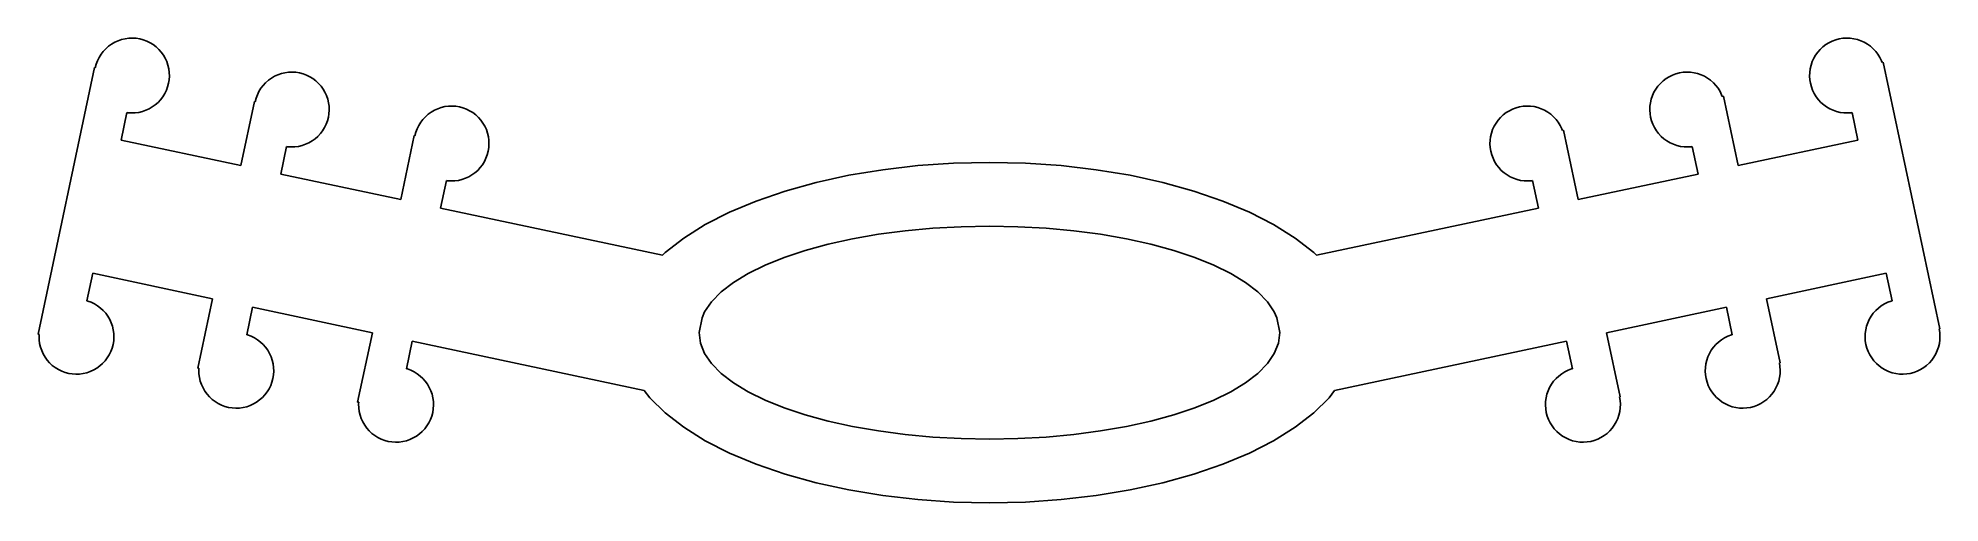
# Model space of a CAD drawing. Header units: metres. Extents: x -70 to 70, y -12 to 22.
import ezdxf

# ---------------------------------------------------------------- set-up
doc = ezdxf.new("R2010")
doc.units = ezdxf.units.M

msp = doc.modelspace()

# ---------------------------------------------------------------- linework, layer by layer
for p, q in [((-64.7029, 21.0217), (-64.9052, 20.8431)), ((-64.4841, 21.1796), (-64.7029, 21.0217)), ((-64.2508, 21.3153), (-64.4841, 21.1796)), ((-64.0053, 21.4275), (-64.2508, 21.3153)), ((-63.7501, 21.5151), (-64.0053, 21.4275)), ((-63.4875, 21.5772), (-63.7501, 21.5151)), ((-63.22, 21.6133), (-63.4875, 21.5772)), ((-62.9503, 21.623), (-63.22, 21.6133)), ((-62.681, 21.6062), (-62.9503, 21.623)), ((-62.4146, 21.5632), (-62.681, 21.6062)), ((-62.1537, 21.4942), (-62.4146, 21.5632)), ((-61.9008, 21.3999), (-62.1537, 21.4942)), ((-61.6583, 21.2814), (-61.9008, 21.3999)), ((-61.4287, 21.1396), (-61.6583, 21.2814)), ((-61.2141, 20.976), (-61.4287, 21.1396)), ((-61.0165, 20.7922), (-61.2141, 20.976)), ((61.2141, 20.976), (61.0165, 20.7922)), ((61.4287, 21.1396), (61.2141, 20.976)), ((61.6583, 21.2814), (61.4287, 21.1396)), ((61.9008, 21.3999), (61.6583, 21.2814)), ((62.1537, 21.4942), (61.9008, 21.3999)), ((62.4146, 21.5632), (62.1537, 21.4942)), ((62.681, 21.6062), (62.4146, 21.5632)), ((62.9503, 21.623), (62.681, 21.6062)), ((63.22, 21.6133), (62.9503, 21.623)), ((63.4875, 21.5772), (63.22, 21.6133)), ((63.7501, 21.5151), (63.4875, 21.5772)), ((64.0053, 21.4275), (63.7501, 21.5151)), ((64.2508, 21.3153), (64.0053, 21.4275)), ((64.4841, 21.1796), (64.2508, 21.3153)), ((64.7029, 21.0217), (64.4841, 21.1796)), ((64.9052, 20.8431), (64.7029, 21.0217)), ((-65.6072, 19.7059), (-65.6762, 19.445)), ((-65.513, 19.9588), (-65.6072, 19.7059)), ((-65.3944, 20.2012), (-65.513, 19.9588)), ((-65.2527, 20.4309), (-65.3944, 20.2012)), ((-65.0891, 20.6455), (-65.2527, 20.4309)), ((-64.9052, 20.8431), (-65.0891, 20.6455)), ((-60.8379, 20.5899), (-61.0165, 20.7922)), ((-60.68, 20.371), (-60.8379, 20.5899)), ((-60.5443, 20.1377), (-60.68, 20.371)), ((-60.4321, 19.8923), (-60.5443, 20.1377)), ((-60.3445, 19.637), (-60.4321, 19.8923)), ((-60.2824, 19.3744), (-60.3445, 19.637)), ((60.3445, 19.637), (60.2824, 19.3744)), ((60.4321, 19.8923), (60.3445, 19.637)), ((60.5443, 20.1377), (60.4321, 19.8923)), ((60.68, 20.371), (60.5443, 20.1377)), ((60.8379, 20.5899), (60.68, 20.371)), ((61.0165, 20.7922), (60.8379, 20.5899)), ((65.0891, 20.6455), (64.9052, 20.8431)), ((65.2527, 20.4309), (65.0891, 20.6455)), ((65.3944, 20.2012), (65.2527, 20.4309)), ((65.513, 19.9588), (65.3944, 20.2012)), ((65.5612, 19.8295), (65.513, 19.9588)), ((65.642, 19.8467), (65.5612, 19.8295)), ((69.8002, 0.283722), (65.642, 19.8467)), ((-65.7251, 19.4554), (-69.8834, -0.107529)), ((-65.6762, 19.445), (-65.7251, 19.4554)), ((-60.3654, 18.0406), (-60.2964, 18.3015)), ((-60.2964, 18.3015), (-60.2533, 18.5679)), ((-60.2463, 19.1069), (-60.2824, 19.3744)), ((-60.2533, 18.5679), (-60.2365, 18.8373)), ((-60.2365, 18.8373), (-60.2463, 19.1069)), ((-53.1675, 18.3481), (-53.3513, 18.1506)), ((-52.9651, 18.5267), (-53.1675, 18.3481)), ((-52.7463, 18.6847), (-52.9651, 18.5267)), ((-52.513, 18.8204), (-52.7463, 18.6847)), ((-52.2676, 18.9325), (-52.513, 18.8204)), ((-52.0123, 19.0201), (-52.2676, 18.9325)), ((-51.7497, 19.0823), (-52.0123, 19.0201)), ((-51.4822, 19.1184), (-51.7497, 19.0823)), ((-51.2125, 19.1281), (-51.4822, 19.1184)), ((-50.9432, 19.1113), (-51.2125, 19.1281)), ((-50.6768, 19.0682), (-50.9432, 19.1113)), ((-50.4159, 18.9992), (-50.6768, 19.0682)), ((-50.163, 18.905), (-50.4159, 18.9992)), ((-49.9206, 18.7864), (-50.163, 18.905)), ((-49.6909, 18.6447), (-49.9206, 18.7864)), ((-49.4763, 18.4811), (-49.6909, 18.6447)), ((-49.2787, 18.2972), (-49.4763, 18.4811)), ((-49.1001, 18.0949), (-49.2787, 18.2972)), ((49.2787, 18.2972), (49.1001, 18.0949)), ((49.4763, 18.4811), (49.2787, 18.2972)), ((49.6909, 18.6447), (49.4763, 18.4811)), ((49.9206, 18.7864), (49.6909, 18.6447)), ((50.163, 18.905), (49.9206, 18.7864)), ((50.4159, 18.9992), (50.163, 18.905)), ((50.6768, 19.0682), (50.4159, 18.9992)), ((50.9432, 19.1113), (50.6768, 19.0682)), ((51.2125, 19.1281), (50.9432, 19.1113)), ((51.4822, 19.1184), (51.2125, 19.1281)), ((51.7497, 19.0823), (51.4822, 19.1184)), ((52.0123, 19.0201), (51.7497, 19.0823)), ((52.2676, 18.9325), (52.0123, 19.0201)), ((52.513, 18.8204), (52.2676, 18.9325)), ((52.7463, 18.6847), (52.513, 18.8204)), ((52.9651, 18.5267), (52.7463, 18.6847)), ((53.1675, 18.3481), (52.9651, 18.5267)), ((53.3513, 18.1506), (53.1675, 18.3481)), ((60.2463, 19.1069), (60.2365, 18.8373)), ((60.2365, 18.8373), (60.2533, 18.5679)), ((60.2824, 19.3744), (60.2463, 19.1069)), ((60.2533, 18.5679), (60.2964, 18.3015)), ((60.2964, 18.3015), (60.3654, 18.0406)), ((-61.2697, 16.7248), (-61.0674, 16.9034)), ((-61.0674, 16.9034), (-60.8835, 17.101)), ((-60.8835, 17.101), (-60.72, 17.3156)), ((-60.72, 17.3156), (-60.5782, 17.5453)), ((-60.5782, 17.5453), (-60.4596, 17.7877)), ((-60.4596, 17.7877), (-60.3654, 18.0406)), ((-53.9874, 16.9605), (-54.9853, 12.2654)), ((-53.9384, 16.9501), (-53.9874, 16.9605)), ((-53.8694, 17.211), (-53.9384, 16.9501)), ((-53.7752, 17.4639), (-53.8694, 17.211)), ((-53.6566, 17.7063), (-53.7752, 17.4639)), ((-53.5149, 17.9359), (-53.6566, 17.7063)), ((-53.3513, 18.1506), (-53.5149, 17.9359)), ((-48.9422, 17.8761), (-49.1001, 18.0949)), ((-48.8065, 17.6428), (-48.9422, 17.8761)), ((-48.6943, 17.3974), (-48.8065, 17.6428)), ((-48.6067, 17.1421), (-48.6943, 17.3974)), ((-48.5446, 16.8795), (-48.6067, 17.1421)), ((-48.5085, 16.612), (-48.5446, 16.8795)), ((48.5446, 16.8795), (48.5085, 16.612)), ((48.6067, 17.1421), (48.5446, 16.8795)), ((48.6943, 17.3974), (48.6067, 17.1421)), ((48.8065, 17.6428), (48.6943, 17.3974)), ((48.9422, 17.8761), (48.8065, 17.6428)), ((49.1001, 18.0949), (48.9422, 17.8761)), ((53.5149, 17.9359), (53.3513, 18.1506)), ((53.6566, 17.7063), (53.5149, 17.9359)), ((53.7752, 17.4639), (53.6566, 17.7063)), ((53.8234, 17.3345), (53.7752, 17.4639)), ((53.9042, 17.3517), (53.8234, 17.3345)), ((54.9853, 12.2654), (53.9042, 17.3517)), ((60.3654, 18.0406), (60.4596, 17.7877)), ((60.4596, 17.7877), (60.5782, 17.5453)), ((60.5782, 17.5453), (60.72, 17.3156)), ((60.72, 17.3156), (60.8835, 17.101)), ((60.8835, 17.101), (61.0674, 16.9034)), ((61.0674, 16.9034), (61.2697, 16.7248)), ((-63.7887, 14.1366), (-63.3604, 16.1514)), ((-63.3604, 16.1514), (-63.2917, 16.1403)), ((-63.2917, 16.1403), (-63.0223, 16.1235)), ((-63.0223, 16.1235), (-62.7526, 16.1332)), ((-62.7526, 16.1332), (-62.4852, 16.1693)), ((-62.4852, 16.1693), (-62.2225, 16.2314)), ((-62.2225, 16.2314), (-61.9673, 16.319)), ((-61.9673, 16.319), (-61.7218, 16.4312)), ((-61.7218, 16.4312), (-61.4886, 16.5669)), ((-61.4886, 16.5669), (-61.2697, 16.7248)), ((-48.7219, 15.2928), (-48.6276, 15.5457)), ((-48.6276, 15.5457), (-48.5586, 15.8065)), ((-48.5586, 15.8065), (-48.5155, 16.073)), ((-48.5155, 16.073), (-48.4988, 16.3423)), ((-48.4988, 16.3423), (-48.5085, 16.612)), ((-41.7771, 15.441), (-41.9189, 15.2113)), ((-41.6135, 15.6556), (-41.7771, 15.441)), ((-41.4297, 15.8532), (-41.6135, 15.6556)), ((-41.2274, 16.0318), (-41.4297, 15.8532)), ((-41.0085, 16.1897), (-41.2274, 16.0318)), ((-40.7753, 16.3254), (-41.0085, 16.1897)), ((-40.5298, 16.4376), (-40.7753, 16.3254)), ((-40.2745, 16.5252), (-40.5298, 16.4376)), ((-40.0119, 16.5873), (-40.2745, 16.5252)), ((-39.7445, 16.6234), (-40.0119, 16.5873)), ((-39.4748, 16.6331), (-39.7445, 16.6234)), ((-39.2054, 16.6164), (-39.4748, 16.6331)), ((-38.939, 16.5733), (-39.2054, 16.6164)), ((-38.6781, 16.5043), (-38.939, 16.5733)), ((-38.4252, 16.41), (-38.6781, 16.5043)), ((-38.1828, 16.2915), (-38.4252, 16.41)), ((-37.9532, 16.1497), (-38.1828, 16.2915)), ((-37.7385, 15.9861), (-37.9532, 16.1497)), ((-37.5409, 15.8023), (-37.7385, 15.9861)), ((-37.3623, 15.6), (-37.5409, 15.8023)), ((-37.2044, 15.3811), (-37.3623, 15.6)), ((-37.0687, 15.1479), (-37.2044, 15.3811)), ((37.2044, 15.3811), (37.0687, 15.1479)), ((37.3623, 15.6), (37.2044, 15.3811)), ((37.5409, 15.8023), (37.3623, 15.6)), ((37.7385, 15.9861), (37.5409, 15.8023)), ((37.9532, 16.1497), (37.7385, 15.9861)), ((38.1828, 16.2915), (37.9532, 16.1497)), ((38.4252, 16.41), (38.1828, 16.2915)), ((38.6781, 16.5043), (38.4252, 16.41)), ((38.939, 16.5733), (38.6781, 16.5043)), ((39.2054, 16.6164), (38.939, 16.5733)), ((39.4748, 16.6331), (39.2054, 16.6164)), ((39.7445, 16.6234), (39.4748, 16.6331)), ((40.0119, 16.5873), (39.7445, 16.6234)), ((40.2745, 16.5252), (40.0119, 16.5873)), ((40.5298, 16.4376), (40.2745, 16.5252)), ((40.7753, 16.3254), (40.5298, 16.4376)), ((41.0085, 16.1897), (40.7753, 16.3254)), ((41.2274, 16.0318), (41.0085, 16.1897)), ((41.4297, 15.8532), (41.2274, 16.0318)), ((41.6135, 15.6556), (41.4297, 15.8532)), ((41.7771, 15.441), (41.6135, 15.6556)), ((41.9189, 15.2113), (41.7771, 15.441)), ((48.5085, 16.612), (48.4988, 16.3423)), ((48.4988, 16.3423), (48.5155, 16.073)), ((48.5155, 16.073), (48.5586, 15.8065)), ((48.5586, 15.8065), (48.6276, 15.5457)), ((48.6276, 15.5457), (48.7219, 15.2928)), ((61.2697, 16.7248), (61.4886, 16.5669)), ((61.4886, 16.5669), (61.7218, 16.4312)), ((61.7218, 16.4312), (61.9673, 16.319)), ((61.9673, 16.319), (62.2225, 16.2314)), ((62.2225, 16.2314), (62.4852, 16.1693)), ((62.4852, 16.1693), (62.7526, 16.1332)), ((62.7526, 16.1332), (63.0223, 16.1235)), ((63.0223, 16.1235), (63.2917, 16.1403)), ((63.2917, 16.1403), (63.3604, 16.1514)), ((63.3604, 16.1514), (63.7887, 14.1366)), ((-54.9853, 12.2654), (-63.7887, 14.1366)), ((-49.9841, 13.9363), (-49.7508, 14.072)), ((-49.7508, 14.072), (-49.5319, 14.2299)), ((-49.5319, 14.2299), (-49.3296, 14.4085)), ((-49.3296, 14.4085), (-49.1458, 14.606)), ((-49.1458, 14.606), (-48.9822, 14.8207)), ((-48.9822, 14.8207), (-48.8404, 15.0503)), ((-48.8404, 15.0503), (-48.7219, 15.2928)), ((-42.2496, 14.4655), (-43.2476, 9.77042)), ((-42.2007, 14.4551), (-42.2496, 14.4655)), ((-42.1317, 14.716), (-42.2007, 14.4551)), ((-42.0374, 14.9689), (-42.1317, 14.716)), ((-41.9189, 15.2113), (-42.0374, 14.9689)), ((-36.9565, 14.9024), (-37.0687, 15.1479)), ((-36.869, 14.6471), (-36.9565, 14.9024)), ((-36.8068, 14.3845), (-36.869, 14.6471)), ((-36.7707, 14.1171), (-36.8068, 14.3845)), ((-36.761, 13.8474), (-36.7707, 14.1171)), ((36.7707, 14.1171), (36.761, 13.8474)), ((36.8068, 14.3845), (36.7707, 14.1171)), ((36.869, 14.6471), (36.8068, 14.3845)), ((36.9565, 14.9024), (36.869, 14.6471)), ((37.0687, 15.1479), (36.9565, 14.9024)), ((42.0374, 14.9689), (41.9189, 15.2113)), ((42.0856, 14.8396), (42.0374, 14.9689)), ((42.1664, 14.8568), (42.0856, 14.8396)), ((43.2476, 9.77042), (42.1664, 14.8568)), ((48.7219, 15.2928), (48.8404, 15.0503)), ((48.8404, 15.0503), (48.9822, 14.8207)), ((48.9822, 14.8207), (49.1458, 14.606)), ((49.1458, 14.606), (49.3296, 14.4085)), ((49.3296, 14.4085), (49.5319, 14.2299)), ((49.5319, 14.2299), (49.7508, 14.072)), ((49.7508, 14.072), (49.9841, 13.9363)), ((63.7887, 14.1366), (54.9853, 12.2654)), ((-52.0509, 11.6416), (-51.6226, 13.6564)), ((-51.6226, 13.6564), (-51.5539, 13.6453)), ((-51.5539, 13.6453), (-51.2845, 13.6286)), ((-51.2845, 13.6286), (-51.0148, 13.6383)), ((-51.0148, 13.6383), (-50.7474, 13.6744)), ((-50.7474, 13.6744), (-50.4848, 13.7365)), ((-50.4848, 13.7365), (-50.2295, 13.8241)), ((-50.2295, 13.8241), (-49.9841, 13.9363)), ((-37.1027, 12.5554), (-36.9841, 12.7978)), ((-36.9841, 12.7978), (-36.8899, 13.0507)), ((-36.8899, 13.0507), (-36.8209, 13.3116)), ((-36.8209, 13.3116), (-36.7778, 13.578)), ((-36.7778, 13.578), (-36.761, 13.8474)), ((36.761, 13.8474), (36.7778, 13.578)), ((36.7778, 13.578), (36.8209, 13.3116)), ((36.8209, 13.3116), (36.8899, 13.0507)), ((36.8899, 13.0507), (36.9841, 12.7978)), ((36.9841, 12.7978), (37.1027, 12.5554)), ((49.9841, 13.9363), (50.2295, 13.8241)), ((50.2295, 13.8241), (50.4848, 13.7365)), ((50.4848, 13.7365), (50.7474, 13.6744)), ((50.7474, 13.6744), (51.0148, 13.6383)), ((51.0148, 13.6383), (51.2845, 13.6286)), ((51.2845, 13.6286), (51.5539, 13.6453)), ((51.5539, 13.6453), (51.6226, 13.6564)), ((51.6226, 13.6564), (52.0509, 11.6416)), ((-43.2476, 9.77042), (-52.0509, 11.6416)), ((-39.2771, 11.1433), (-39.0096, 11.1794)), ((-39.0096, 11.1794), (-38.747, 11.2416)), ((-38.747, 11.2416), (-38.4917, 11.3291)), ((-38.4917, 11.3291), (-38.2463, 11.4413)), ((-38.2463, 11.4413), (-38.013, 11.577)), ((-38.013, 11.577), (-37.7942, 11.7349)), ((-37.7942, 11.7349), (-37.5918, 11.9135)), ((-37.5918, 11.9135), (-37.408, 12.1111)), ((-37.408, 12.1111), (-37.2444, 12.3258)), ((-37.2444, 12.3258), (-37.1027, 12.5554)), ((-10.3324, 11.5485), (-12.7277, 11.024)), ((-7.83768, 11.9617), (-10.3324, 11.5485)), ((-5.26743, 12.2598), (-7.83768, 11.9617)), ((-2.64645, 12.4398), (-5.26743, 12.2598)), ((0, 12.5), (-2.64645, 12.4398)), ((2.64645, 12.4398), (0, 12.5)), ((5.26743, 12.2598), (2.64645, 12.4398)), ((7.83768, 11.9617), (5.26743, 12.2598)), ((10.3324, 11.5485), (7.83768, 11.9617)), ((12.7277, 11.024), (10.3324, 11.5485)), ((37.1027, 12.5554), (37.2444, 12.3258)), ((37.2444, 12.3258), (37.408, 12.1111)), ((37.408, 12.1111), (37.5918, 11.9135)), ((37.5918, 11.9135), (37.7942, 11.7349)), ((37.7942, 11.7349), (38.013, 11.577)), ((38.013, 11.577), (38.2463, 11.4413)), ((38.2463, 11.4413), (38.4917, 11.3291)), ((38.4917, 11.3291), (38.747, 11.2416)), ((38.747, 11.2416), (39.0096, 11.1794)), ((39.0096, 11.1794), (39.2771, 11.1433)), ((52.0509, 11.6416), (43.2476, 9.77042)), ((-40.3131, 9.14668), (-39.8849, 11.1615)), ((-39.8849, 11.1615), (-39.8161, 11.1504)), ((-39.8161, 11.1504), (-39.5468, 11.1336)), ((-39.5468, 11.1336), (-39.2771, 11.1433)), ((-15.0004, 10.3934), (-17.1286, 9.66263)), ((-12.7277, 11.024), (-15.0004, 10.3934)), ((15.0004, 10.3934), (12.7277, 11.024)), ((17.1286, 9.66263), (15.0004, 10.3934)), ((39.2771, 11.1433), (39.5468, 11.1336)), ((39.5468, 11.1336), (39.8161, 11.1504)), ((39.8161, 11.1504), (39.8849, 11.1615)), ((39.8849, 11.1615), (40.3131, 9.14668)), ((-24.0244, 5.6844), (-40.3131, 9.14668)), ((-19.0919, 8.83882), (-20.8713, 7.9299)), ((-17.1286, 9.66263), (-19.0919, 8.83882)), ((19.0919, 8.83882), (17.1286, 9.66263)), ((20.8713, 7.9299), (19.0919, 8.83882)), ((40.3131, 9.14668), (24.0244, 5.6844)), ((-20.8713, 7.9299), (-22.4497, 6.94463)), ((-10.0549, 6.89), (-8.16263, 7.2178)), ((-8.16263, 7.2178), (-6.19176, 7.47609)), ((-6.19176, 7.47609), (-4.16127, 7.66238)), ((-4.16127, 7.66238), (-2.0907, 7.77487)), ((-2.0907, 7.77487), (0, 7.8125)), ((0, 7.8125), (2.0907, 7.77487)), ((2.0907, 7.77487), (4.16127, 7.66238)), ((4.16127, 7.66238), (6.19176, 7.47609)), ((6.19176, 7.47609), (8.16263, 7.2178)), ((8.16263, 7.2178), (10.0549, 6.89)), ((22.4497, 6.94463), (20.8713, 7.9299)), ((-23.8119, 5.89246), (-24.0244, 5.6844)), ((-22.4497, 6.94463), (-23.8119, 5.89246)), ((-15.0826, 5.52426), (-13.5316, 6.03914)), ((-13.5316, 6.03914), (-11.8503, 6.49585)), ((-11.8503, 6.49585), (-10.0549, 6.89)), ((10.0549, 6.89), (11.8503, 6.49585)), ((11.8503, 6.49585), (13.5316, 6.03914)), ((13.5316, 6.03914), (15.0826, 5.52426)), ((23.8119, 5.89246), (22.4497, 6.94463)), ((24.0244, 5.6844), (23.8119, 5.89246)), ((-66.296, 2.34027), (-65.8678, 4.35509)), ((-65.8678, 4.35509), (-57.0645, 2.48389)), ((-18.8114, 3.68279), (-17.7352, 4.34038)), ((-17.7352, 4.34038), (-16.4883, 4.95619)), ((-16.4883, 4.95619), (-15.0826, 5.52426)), ((15.0826, 5.52426), (16.4883, 4.95619)), ((16.4883, 4.95619), (17.7352, 4.34038)), ((17.7352, 4.34038), (18.8114, 3.68279)), ((57.0645, 2.48389), (65.8678, 4.35509)), ((65.8678, 4.35509), (66.296, 2.34027)), ((-20.4115, 2.26784), (-19.7063, 2.9897)), ((-19.7063, 2.9897), (-18.8114, 3.68279)), ((18.8114, 3.68279), (19.7063, 2.9897)), ((19.7063, 2.9897), (20.4115, 2.26784)), ((-66.2287, 2.32248), (-66.296, 2.34027)), ((-65.9758, 2.22824), (-66.2287, 2.32248)), ((-65.7334, 2.10966), (-65.9758, 2.22824)), ((-65.5038, 1.96791), (-65.7334, 2.10966)), ((-65.2891, 1.80432), (-65.5038, 1.96791)), ((-65.0916, 1.62048), (-65.2891, 1.80432)), ((-64.9129, 1.41817), (-65.0916, 1.62048)), ((-64.755, 1.19933), (-64.9129, 1.41817)), ((-57.0645, 2.48389), (-58.1456, -2.60246)), ((-54.5583, -0.154648), (-54.13, 1.86015)), ((-54.13, 1.86015), (-45.3267, -0.011047)), ((-21.1009, 1.07784), (-20.9202, 1.52414)), ((-20.9202, 1.52414), (-20.4115, 2.26784)), ((20.4115, 2.26784), (20.9202, 1.52414)), ((20.9202, 1.52414), (21.1009, 1.07784)), ((45.3267, -0.011047), (54.13, 1.86015)), ((54.13, 1.86015), (54.5583, -0.154648)), ((58.0624, -2.21121), (57.0645, 2.48389)), ((64.9129, 1.41817), (64.755, 1.19933)), ((65.0916, 1.62048), (64.9129, 1.41817)), ((65.2891, 1.80432), (65.0916, 1.62048)), ((65.5038, 1.96791), (65.2891, 1.80432)), ((65.7334, 2.10966), (65.5038, 1.96791)), ((65.9758, 2.22824), (65.7334, 2.10966)), ((66.2287, 2.32248), (65.9758, 2.22824)), ((66.296, 2.34027), (66.2287, 2.32248)), ((-64.6193, 0.966049), (-64.755, 1.19933)), ((-64.5072, 0.720596), (-64.6193, 0.966049)), ((-64.4196, 0.465332), (-64.5072, 0.720596)), ((-64.3574, 0.202713), (-64.4196, 0.465332)), ((-64.3213, -0.064728), (-64.3574, 0.202713)), ((-21.33, 0), (-21.1009, 1.07784)), ((-21.2273, -0.765747), (-21.33, 0)), ((21.1009, 1.07784), (21.33, 0)), ((21.33, 0), (21.2273, -0.765747)), ((64.3574, 0.202713), (64.3213, -0.064728)), ((64.4196, 0.465332), (64.3574, 0.202713)), ((64.5072, 0.720596), (64.4196, 0.465332)), ((64.6193, 0.966049), (64.5072, 0.720596)), ((64.755, 1.19933), (64.6193, 0.966049)), ((69.7513, 0.273315), (69.8002, 0.283722)), ((69.7944, 0.006912), (69.7513, 0.273315)), ((69.8111, -0.262421), (69.7944, 0.006912)), ((-69.8834, -0.107529), (-69.8026, -0.124695)), ((-69.8026, -0.124695), (-69.8111, -0.262421)), ((-69.8111, -0.262421), (-69.8014, -0.53212)), ((-69.8014, -0.53212), (-69.7653, -0.799576)), ((-69.7653, -0.799576), (-69.7032, -1.06219)), ((-69.7032, -1.06219), (-69.6156, -1.31746)), ((-69.6156, -1.31746), (-69.5034, -1.56291)), ((-64.6533, -1.6264), (-64.5347, -1.38397)), ((-64.5347, -1.38397), (-64.4405, -1.13109)), ((-64.4405, -1.13109), (-64.3715, -0.870178)), ((-64.3715, -0.870178), (-64.3284, -0.603775)), ((-64.3284, -0.603775), (-64.3116, -0.334427)), ((-64.3116, -0.334427), (-64.3213, -0.064728)), ((-54.491, -0.172455), (-54.5583, -0.154648)), ((-54.2381, -0.266693), (-54.491, -0.172455)), ((-53.9956, -0.385254), (-54.2381, -0.266693)), ((-53.766, -0.527023), (-53.9956, -0.385254)), ((-53.5513, -0.690598), (-53.766, -0.527023)), ((-53.3538, -0.874435), (-53.5513, -0.690598)), ((-53.1752, -1.07675), (-53.3538, -0.874435)), ((-53.0173, -1.29561), (-53.1752, -1.07675)), ((-52.8816, -1.52888), (-53.0173, -1.29561)), ((-45.3267, -0.011047), (-46.4078, -5.09741)), ((-42.8205, -2.64958), (-42.3922, -0.634781)), ((-42.3922, -0.634781), (-25.3518, -4.25684)), ((-20.9202, -1.52414), (-21.2273, -0.765747)), ((21.2273, -0.765747), (20.9202, -1.52414)), ((25.3518, -4.25684), (42.3922, -0.634781)), ((42.3922, -0.634781), (42.8205, -2.64958)), ((46.3246, -4.70615), (45.3267, -0.011047)), ((53.0173, -1.29561), (52.8816, -1.52888)), ((53.1752, -1.07675), (53.0173, -1.29561)), ((53.3538, -0.874435), (53.1752, -1.07675)), ((53.5513, -0.690598), (53.3538, -0.874435)), ((53.766, -0.527023), (53.5513, -0.690598)), ((53.9956, -0.385254), (53.766, -0.527023)), ((54.2381, -0.266693), (53.9956, -0.385254)), ((54.491, -0.172455), (54.2381, -0.266693)), ((54.5583, -0.154648), (54.491, -0.172455)), ((64.3213, -0.064728), (64.3116, -0.334427)), ((64.3116, -0.334427), (64.3284, -0.603775)), ((64.3284, -0.603775), (64.3715, -0.870178)), ((64.3715, -0.870178), (64.4405, -1.13109)), ((64.4405, -1.13109), (64.5347, -1.38397)), ((64.5347, -1.38397), (64.6533, -1.6264)), ((69.5034, -1.56291), (69.6156, -1.31746)), ((69.6156, -1.31746), (69.7032, -1.06219)), ((69.7032, -1.06219), (69.7653, -0.799576)), ((69.7653, -0.799576), (69.8014, -0.53212)), ((69.8014, -0.53212), (69.8111, -0.262421)), ((-69.5034, -1.56291), (-69.3677, -1.79617)), ((-69.3677, -1.79617), (-69.2098, -2.01503)), ((-69.2098, -2.01503), (-69.0312, -2.21735)), ((-69.0312, -2.21735), (-68.8336, -2.40118)), ((-68.8336, -2.40118), (-68.619, -2.56477)), ((-68.619, -2.56477), (-68.3894, -2.70653)), ((-68.3894, -2.70653), (-68.1469, -2.8251)), ((-66.0424, -2.85265), (-65.7969, -2.74046)), ((-65.7969, -2.74046), (-65.5636, -2.60477)), ((-65.5636, -2.60477), (-65.3448, -2.44685)), ((-65.3448, -2.44685), (-65.1425, -2.26825)), ((-65.1425, -2.26825), (-64.9586, -2.07068)), ((-64.9586, -2.07068), (-64.795, -1.85603)), ((-64.795, -1.85603), (-64.6533, -1.6264)), ((-58.1456, -2.60246), (-58.0648, -2.61964)), ((-58.0648, -2.61964), (-58.0734, -2.75737)), ((-58.0734, -2.75737), (-58.0637, -3.02707)), ((-52.7694, -1.77434), (-52.8816, -1.52888)), ((-52.6818, -2.0296), (-52.7694, -1.77434)), ((-52.6197, -2.29222), (-52.6818, -2.0296)), ((-52.5836, -2.55966), (-52.6197, -2.29222)), ((-52.5739, -2.82936), (-52.5836, -2.55966)), ((-42.7532, -2.66739), (-42.8205, -2.64958)), ((-42.5003, -2.76163), (-42.7532, -2.66739)), ((-42.2579, -2.8802), (-42.5003, -2.76163)), ((-20.4115, -2.26784), (-20.9202, -1.52414)), ((-19.7063, -2.9897), (-20.4115, -2.26784)), ((20.4115, -2.26784), (19.7063, -2.9897)), ((20.9202, -1.52414), (20.4115, -2.26784)), ((42.5003, -2.76163), (42.2579, -2.8802)), ((42.7532, -2.66739), (42.5003, -2.76163)), ((42.8205, -2.64958), (42.7532, -2.66739)), ((52.5836, -2.55966), (52.5739, -2.82936)), ((52.6197, -2.29222), (52.5836, -2.55966)), ((52.6818, -2.0296), (52.6197, -2.29222)), ((52.7694, -1.77434), (52.6818, -2.0296)), ((52.8816, -1.52888), (52.7694, -1.77434)), ((58.0135, -2.2216), (58.0624, -2.21121)), ((58.0566, -2.48802), (58.0135, -2.2216)), ((58.0734, -2.75737), (58.0566, -2.48802)), ((58.0637, -3.02707), (58.0734, -2.75737)), ((64.6533, -1.6264), (64.795, -1.85603)), ((64.795, -1.85603), (64.9586, -2.07068)), ((64.9586, -2.07068), (65.1425, -2.26825)), ((65.1425, -2.26825), (65.3448, -2.44685)), ((65.3448, -2.44685), (65.5636, -2.60477)), ((65.5636, -2.60477), (65.7969, -2.74046)), ((65.7969, -2.74046), (66.0424, -2.85265)), ((68.1469, -2.8251), (68.3894, -2.70653)), ((68.3894, -2.70653), (68.619, -2.56477)), ((68.619, -2.56477), (68.8336, -2.40118)), ((68.8336, -2.40118), (69.0312, -2.21735)), ((69.0312, -2.21735), (69.2098, -2.01503)), ((69.2098, -2.01503), (69.3677, -1.79617)), ((69.3677, -1.79617), (69.5034, -1.56291)), ((-68.1469, -2.8251), (-67.894, -2.91934)), ((-67.894, -2.91934), (-67.6331, -2.98833)), ((-67.6331, -2.98833), (-67.3667, -3.03142)), ((-67.3667, -3.03142), (-67.0974, -3.04819)), ((-67.0974, -3.04819), (-66.8277, -3.03847)), ((-66.8277, -3.03847), (-66.5602, -3.00238)), ((-66.5602, -3.00238), (-66.2976, -2.94023)), ((-66.2976, -2.94023), (-66.0424, -2.85265)), ((-58.0637, -3.02707), (-58.0276, -3.29451)), ((-58.0276, -3.29451), (-57.9654, -3.55713)), ((-57.9654, -3.55713), (-57.8778, -3.81239)), ((-57.8778, -3.81239), (-57.7657, -4.05785)), ((-57.7657, -4.05785), (-57.63, -4.29112)), ((-53.0573, -4.35098), (-52.9155, -4.12134)), ((-52.9155, -4.12134), (-52.7969, -3.87891)), ((-52.7969, -3.87891), (-52.7027, -3.62602)), ((-52.7027, -3.62602), (-52.6337, -3.36513)), ((-52.6337, -3.36513), (-52.5906, -3.09871)), ((-52.5906, -3.09871), (-52.5739, -2.82936)), ((-42.0282, -3.02196), (-42.2579, -2.8802)), ((-41.8136, -3.18555), (-42.0282, -3.02196)), ((-41.616, -3.36938), (-41.8136, -3.18555)), ((-41.4374, -3.5717), (-41.616, -3.36938)), ((-41.2795, -3.79054), (-41.4374, -3.5717)), ((-41.1438, -4.02382), (-41.2795, -3.79054)), ((-41.0316, -4.26927), (-41.1438, -4.02382)), ((-18.8114, -3.68279), (-19.7063, -2.9897)), ((-17.7352, -4.34038), (-18.8114, -3.68279)), ((18.8114, -3.68279), (17.7352, -4.34038)), ((19.7063, -2.9897), (18.8114, -3.68279)), ((41.1438, -4.02382), (41.0316, -4.26927)), ((41.2795, -3.79054), (41.1438, -4.02382)), ((41.4374, -3.5717), (41.2795, -3.79054)), ((41.616, -3.36938), (41.4374, -3.5717)), ((41.8136, -3.18555), (41.616, -3.36938)), ((42.0282, -3.02196), (41.8136, -3.18555)), ((42.2579, -2.8802), (42.0282, -3.02196)), ((52.5739, -2.82936), (52.5906, -3.09871)), ((52.5906, -3.09871), (52.6337, -3.36513)), ((52.6337, -3.36513), (52.7027, -3.62602)), ((52.7027, -3.62602), (52.7969, -3.87891)), ((52.7969, -3.87891), (52.9155, -4.12134)), ((52.9155, -4.12134), (53.0573, -4.35098)), ((57.63, -4.29112), (57.7657, -4.05785)), ((57.7657, -4.05785), (57.8778, -3.81239)), ((57.8778, -3.81239), (57.9654, -3.55713)), ((57.9654, -3.55713), (58.0276, -3.29451)), ((58.0276, -3.29451), (58.0637, -3.02707)), ((66.0424, -2.85265), (66.2976, -2.94023)), ((66.2976, -2.94023), (66.5602, -3.00238)), ((66.5602, -3.00238), (66.8277, -3.03847)), ((66.8277, -3.03847), (67.0974, -3.04819)), ((67.0974, -3.04819), (67.3667, -3.03142)), ((67.3667, -3.03142), (67.6331, -2.98833)), ((67.6331, -2.98833), (67.894, -2.91934)), ((67.894, -2.91934), (68.1469, -2.8251)), ((-57.63, -4.29112), (-57.472, -4.50996)), ((-57.472, -4.50996), (-57.2934, -4.71228)), ((-57.2934, -4.71228), (-57.0959, -4.89612)), ((-57.0959, -4.89612), (-56.8812, -5.05971)), ((-56.8812, -5.05971), (-56.6516, -5.20148)), ((-56.6516, -5.20148), (-56.4091, -5.32004)), ((-56.4091, -5.32004), (-56.1563, -5.41428)), ((-56.1563, -5.41428), (-55.8954, -5.48328)), ((-55.8954, -5.48328), (-55.629, -5.52635)), ((-55.629, -5.52635), (-55.3596, -5.54312)), ((-55.3596, -5.54312), (-55.0899, -5.53342)), ((-55.0899, -5.53342), (-54.8225, -5.49731)), ((-54.8225, -5.49731), (-54.5598, -5.43517)), ((-54.5598, -5.43517), (-54.3046, -5.3476)), ((-54.3046, -5.3476), (-54.0591, -5.23541)), ((-54.0591, -5.23541), (-53.8259, -5.0997)), ((-53.8259, -5.0997), (-53.607, -4.9418)), ((-53.607, -4.9418), (-53.4047, -4.7632)), ((-53.4047, -4.7632), (-53.2209, -4.56563)), ((-53.2209, -4.56563), (-53.0573, -4.35098)), ((-46.4078, -5.09741), (-46.327, -5.11458)), ((-46.327, -5.11458), (-46.3356, -5.2523)), ((-46.3356, -5.2523), (-46.3259, -5.522)), ((-46.3259, -5.522), (-46.2898, -5.78946)), ((-40.944, -4.52454), (-41.0316, -4.26927)), ((-40.8819, -4.78716), (-40.944, -4.52454)), ((-40.8458, -5.0546), (-40.8819, -4.78716)), ((-40.8528, -5.59366), (-40.8361, -5.3243)), ((-40.8361, -5.3243), (-40.8458, -5.0546)), ((-25.3518, -4.25684), (-24.9447, -4.78354)), ((-24.9447, -4.78354), (-23.8119, -5.89246)), ((-16.4883, -4.95619), (-17.7352, -4.34038)), ((-15.0826, -5.52426), (-16.4883, -4.95619)), ((-13.5316, -6.03914), (-15.0826, -5.52426)), ((15.0826, -5.52426), (13.5316, -6.03914)), ((16.4883, -4.95619), (15.0826, -5.52426)), ((17.7352, -4.34038), (16.4883, -4.95619)), ((23.8119, -5.89246), (24.9447, -4.78354)), ((24.9447, -4.78354), (25.3518, -4.25684)), ((40.8458, -5.0546), (40.8361, -5.3243)), ((40.8361, -5.3243), (40.8528, -5.59366)), ((40.8819, -4.78716), (40.8458, -5.0546)), ((40.944, -4.52454), (40.8819, -4.78716)), ((41.0316, -4.26927), (40.944, -4.52454)), ((46.2757, -4.71655), (46.3246, -4.70615)), ((46.3188, -4.98296), (46.2757, -4.71655)), ((46.2898, -5.78946), (46.3259, -5.522)), ((46.3356, -5.2523), (46.3188, -4.98296)), ((46.3259, -5.522), (46.3356, -5.2523)), ((53.0573, -4.35098), (53.2209, -4.56563)), ((53.2209, -4.56563), (53.4047, -4.7632)), ((53.4047, -4.7632), (53.607, -4.9418)), ((53.607, -4.9418), (53.8259, -5.0997)), ((53.8259, -5.0997), (54.0591, -5.23541)), ((54.0591, -5.23541), (54.3046, -5.3476)), ((54.3046, -5.3476), (54.5598, -5.43517)), ((54.5598, -5.43517), (54.8225, -5.49731)), ((54.8225, -5.49731), (55.0899, -5.53342)), ((55.0899, -5.53342), (55.3596, -5.54312)), ((55.3596, -5.54312), (55.629, -5.52635)), ((55.629, -5.52635), (55.8954, -5.48328)), ((55.8954, -5.48328), (56.1563, -5.41428)), ((56.1563, -5.41428), (56.4091, -5.32004)), ((56.4091, -5.32004), (56.6516, -5.20148)), ((56.6516, -5.20148), (56.8812, -5.05971)), ((56.8812, -5.05971), (57.0959, -4.89612)), ((57.0959, -4.89612), (57.2934, -4.71228)), ((57.2934, -4.71228), (57.472, -4.50996)), ((57.472, -4.50996), (57.63, -4.29112)), ((-46.2898, -5.78946), (-46.2276, -6.05208)), ((-46.2276, -6.05208), (-46.1401, -6.30734)), ((-46.1401, -6.30734), (-46.0279, -6.5528)), ((-46.0279, -6.5528), (-45.8922, -6.78606)), ((-45.8922, -6.78606), (-45.7343, -7.00491)), ((-41.4831, -7.06056), (-41.3195, -6.84592)), ((-41.3195, -6.84592), (-41.1777, -6.61629)), ((-41.1777, -6.61629), (-41.0592, -6.37386)), ((-41.0592, -6.37386), (-40.9649, -6.12097)), ((-40.9649, -6.12097), (-40.8959, -5.86006)), ((-40.8959, -5.86006), (-40.8528, -5.59366)), ((-23.8119, -5.89246), (-22.4497, -6.94463)), ((-22.4497, -6.94463), (-20.8713, -7.9299)), ((-11.8503, -6.49585), (-13.5316, -6.03914)), ((-10.0549, -6.89), (-11.8503, -6.49585)), ((-8.16263, -7.2178), (-10.0549, -6.89)), ((10.0549, -6.89), (8.16263, -7.2178)), ((11.8503, -6.49585), (10.0549, -6.89)), ((13.5316, -6.03914), (11.8503, -6.49585)), ((20.8713, -7.9299), (22.4497, -6.94463)), ((22.4497, -6.94463), (23.8119, -5.89246)), ((40.8528, -5.59366), (40.8959, -5.86006)), ((40.8959, -5.86006), (40.9649, -6.12097)), ((40.9649, -6.12097), (41.0592, -6.37386)), ((41.0592, -6.37386), (41.1777, -6.61629)), ((41.1777, -6.61629), (41.3195, -6.84592)), ((41.3195, -6.84592), (41.4831, -7.06056)), ((45.7343, -7.00491), (45.8922, -6.78606)), ((45.8922, -6.78606), (46.0279, -6.5528)), ((46.0279, -6.5528), (46.1401, -6.30734)), ((46.1401, -6.30734), (46.2276, -6.05208)), ((46.2276, -6.05208), (46.2898, -5.78946)), ((-45.7343, -7.00491), (-45.5557, -7.20723)), ((-45.5557, -7.20723), (-45.3581, -7.39107)), ((-45.3581, -7.39107), (-45.1435, -7.55466)), ((-45.1435, -7.55466), (-44.9138, -7.69641)), ((-44.9138, -7.69641), (-44.6714, -7.81499)), ((-44.6714, -7.81499), (-44.4185, -7.90921)), ((-44.4185, -7.90921), (-44.1576, -7.97821)), ((-44.1576, -7.97821), (-43.8912, -8.0213)), ((-43.8912, -8.0213), (-43.6218, -8.03807)), ((-43.6218, -8.03807), (-43.3521, -8.02835)), ((-43.3521, -8.02835), (-43.0847, -7.99225)), ((-43.0847, -7.99225), (-42.8221, -7.93011)), ((-42.8221, -7.93011), (-42.5668, -7.84253)), ((-42.5668, -7.84253), (-42.3214, -7.73035)), ((-42.3214, -7.73035), (-42.0881, -7.59465)), ((-42.0881, -7.59465), (-41.8692, -7.43674)), ((-41.8692, -7.43674), (-41.6669, -7.25813)), ((-41.6669, -7.25813), (-41.4831, -7.06056)), ((-20.8713, -7.9299), (-19.0919, -8.83882)), ((-6.19176, -7.47609), (-8.16263, -7.2178)), ((-4.16127, -7.66238), (-6.19176, -7.47609)), ((-2.0907, -7.77487), (-4.16127, -7.66238)), ((0, -7.8125), (-2.0907, -7.77487)), ((2.0907, -7.77487), (0, -7.8125)), ((4.16127, -7.66238), (2.0907, -7.77487)), ((6.19176, -7.47609), (4.16127, -7.66238)), ((8.16263, -7.2178), (6.19176, -7.47609)), ((19.0919, -8.83882), (20.8713, -7.9299)), ((41.4831, -7.06056), (41.6669, -7.25813)), ((41.6669, -7.25813), (41.8692, -7.43674)), ((41.8692, -7.43674), (42.0881, -7.59465)), ((42.0881, -7.59465), (42.3214, -7.73035)), ((42.3214, -7.73035), (42.5668, -7.84253)), ((42.5668, -7.84253), (42.8221, -7.93011)), ((42.8221, -7.93011), (43.0847, -7.99225)), ((43.0847, -7.99225), (43.3521, -8.02835)), ((43.3521, -8.02835), (43.6218, -8.03807)), ((43.6218, -8.03807), (43.8912, -8.0213)), ((43.8912, -8.0213), (44.1576, -7.97821)), ((44.1576, -7.97821), (44.4185, -7.90921)), ((44.4185, -7.90921), (44.6714, -7.81499)), ((44.6714, -7.81499), (44.9138, -7.69641)), ((44.9138, -7.69641), (45.1435, -7.55466)), ((45.1435, -7.55466), (45.3581, -7.39107)), ((45.3581, -7.39107), (45.5557, -7.20723)), ((45.5557, -7.20723), (45.7343, -7.00491)), ((-19.0919, -8.83882), (-17.1286, -9.66263)), ((-17.1286, -9.66263), (-15.0004, -10.3934)), ((15.0004, -10.3934), (17.1286, -9.66263)), ((17.1286, -9.66263), (19.0919, -8.83882)), ((-15.0004, -10.3934), (-12.7277, -11.024)), ((-12.7277, -11.024), (-10.3324, -11.5485)), ((10.3324, -11.5485), (12.7277, -11.024)), ((12.7277, -11.024), (15.0004, -10.3934)), ((-10.3324, -11.5485), (-7.83768, -11.9617)), ((-7.83768, -11.9617), (-5.26743, -12.2598)), ((-5.26743, -12.2598), (-2.64645, -12.4398)), ((-2.64645, -12.4398), (0, -12.5)), ((0, -12.5), (2.64645, -12.4398)), ((2.64645, -12.4398), (5.26743, -12.2598)), ((5.26743, -12.2598), (7.83768, -11.9617)), ((7.83768, -11.9617), (10.3324, -11.5485))]:
    msp.add_line(p, q)

doc.saveas('drawing.dxf')
